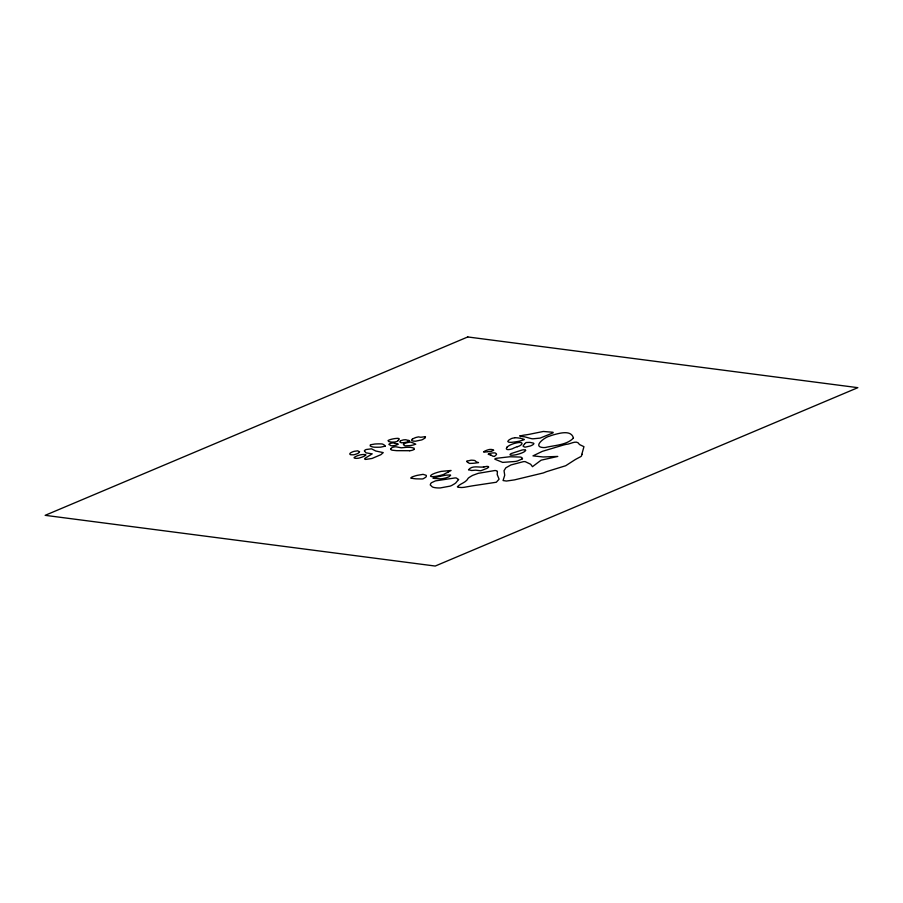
<?xml version="1.0" encoding="UTF-8"?>
<svg xmlns="http://www.w3.org/2000/svg" width="903" height="903" viewBox="0 0 903 903"><rect width="100%" height="100%" fill="white"/><g stroke="black" fill="none" stroke-linecap="round" stroke-linejoin="round"><path stroke-width="1.35" d="M390.604 448.814L392.105 447.516A3.601 0.971 -9.5 0 1 395.932 446.782L401.293 447.809L405.831 447.369A7.664 2.066 -9.5 0 1 407.095 447.29L409.341 447.301A15.994 4.301 -9.5 0 1 411.486 447.47L414.195 448.249L414.037 449.457M398.212 440.45L398.291 440.246A4.391 1.185 -9.5 0 1 398.426 440.054L398.72 439.772A6.671 1.795 -9.5 0 0 399.058 438.644L398.9 438.621A3.352 0.903 -9.5 0 0 397.218 438.35L394.983 438.565A9.561 2.574 -9.5 0 0 390.254 439.58L388.313 440.371A2.89 0.779 -9.5 0 0 388.053 440.596L388.583 441.432A12.405 3.341 -9.5 0 0 391.902 442.109L394.498 442.041A3.341 0.903 -9.5 0 0 397.534 441.183A2.935 0.79 -9.5 0 0 397.918 440.935L398.268 440.292M467.099 461.106L471.027 460.191A13.342 3.589 -9.5 0 1 473.556 460.327L474.233 460.417A5.012 1.343 -9.5 0 1 475.046 460.688L476.412 461.918A7.563 2.032 -9.5 0 0 476.863 462.088L478.545 462.584L475.102 463.104A45.647 12.281 -9.5 0 1 472.811 463.307L470.011 463.42A3.386 0.914 -9.5 0 1 469.379 463.352L467.675 462.359M425.245 437.65L425.46 436.657L421.159 437.221A2.201 0.587 -9.5 0 1 420.584 437.244L419.195 437.007A5.373 1.445 -9.5 0 0 418.45 436.883L415.617 437.549M524.745 443.824L525.839 442.73A23.41 6.298 -9.5 0 1 526.065 442.515L529.892 442.368A32.971 8.872 -9.5 0 0 530.817 442.549L533.38 443.113A5.271 1.422 -9.5 0 1 533.831 443.813L533.233 444.49A10.599 2.856 -9.5 0 1 530.422 445.947L525.614 447.087A2.675 0.722 -9.5 0 1 524.643 447.064L523.209 446.308A10.791 2.901 -9.5 0 1 523.198 445.732L524.496 444.062M506.922 447.199C503.964 451.252 512.193 449.355 513.83 448.012A23.794 6.4 -9.5 0 1 517.317 446.703M400.639 440.743L403.235 439.93A9.707 2.607 -9.5 0 1 405.075 439.761A2.811 0.756 -9.5 0 1 406 439.806L407.321 440.19A6.829 1.84 -9.5 0 0 407.682 440.269L408.088 440.348M412.626 438.982L413.585 438.463A25.397 6.829 -9.5 0 1 414.861 437.876L415.256 437.707M447.753 472.348L451.094 470.463L441.161 471.4A20.927 5.632 -9.5 0 0 434.704 473.307L432.661 474.177A9.436 2.54 -9.5 0 0 430.584 475.904L430.573 476.095A3.33 0.892 -9.5 0 0 430.957 476.434A4.323 1.163 -9.5 0 0 433.248 476.626L434.49 476.513A12.856 3.454 -9.5 0 0 441.714 475.023L442.786 474.73A5.813 1.558 -9.5 0 0 444.129 474.177L444.919 473.725A23.794 6.4 -9.5 0 1 447.775 472.348M408.145 441.691L406.835 442.064A8.804 2.37 -9.5 0 1 404.296 442.56L402.422 442.775A3.104 0.835 -9.5 0 1 401.271 442.73L400.232 442.335A8.759 2.359 -9.5 0 1 399.905 441.68A6.818 1.829 -9.5 0 1 400.627 440.743M517.34 446.714L518.525 446.319A5.813 1.558 -9.5 0 0 519.812 445.766L520.41 445.393A12.856 3.454 -9.5 0 0 521.957 443.159L521.641 442.865A4.323 1.163 -9.5 0 0 519.744 442.504A3.33 0.892 -9.5 0 0 518.333 442.605L517.611 442.718A9.436 2.54 -9.5 0 0 512.486 444.05L510.432 444.908A20.927 5.632 -9.5 0 0 506.978 447.199M438.35 476.728L444.479 475.407A10.791 2.901 -9.5 0 1 446.556 475.113L450.066 475.001A2.675 0.722 -9.5 0 1 450.631 475.181L449.073 476.739A10.599 2.856 -9.5 0 1 445.247 478.071L443.136 478.545A5.271 1.422 -9.5 0 1 440.337 478.827L436.939 478.613A32.971 8.872 -9.5 0 0 435.822 478.522L434.625 478.443M437.639 476.897L434.964 477.529A23.41 6.298 -9.5 0 0 434.32 477.687L432.932 478.138L434.445 478.432M483.455 466.874L484.019 466.772M488.004 451.714L489.471 451.523A24.686 6.637 -9.5 0 1 490.6 451.376L490.803 451.353M491.401 451.286L493.738 450.236A8.217 2.212 -9.5 0 0 491.187 449.434L490.024 449.434A2.111 0.564 -9.5 0 0 488.963 449.581L487.767 449.908A12.969 3.488 -9.5 0 0 484.584 451.218L483.545 452.008L485.758 451.985A24.358 6.547 -9.5 0 0 487.496 451.771M409.702 450.71L398.584 450.676A25.442 6.84 -9.5 0 1 396.327 450.642L392.252 450.202A10.035 2.698 -9.5 0 1 390.627 448.802M514.823 437.752L511.978 438.35A17.315 4.662 -9.5 0 0 508.649 440.269C505.556 442.718 511.572 442.493 513.017 442.154A13.477 3.623 -9.5 0 0 515.15 441.906L515.692 441.827A16.186 4.357 -9.5 0 0 519.812 441.07L524 439.761A2.461 0.666 -9.5 0 0 524.316 439.411L520.692 438.294M397.354 443.926L394.825 443.305M397.489 443.926L398.291 444.118L396.812 444.908A6.208 1.671 -9.5 0 1 394.532 445.495L394.058 445.585A3.352 0.903 -9.5 0 1 390.909 445.676L390.141 445.1A6.513 1.75 -9.5 0 0 389.949 444.987L389.035 444.569A2.224 0.598 -9.5 0 1 389.001 444.231L389.216 444.028A7.596 2.043 -9.5 0 1 389.949 443.542L392.06 443.001A4.301 1.151 -9.5 0 1 394.701 443.271M408.37 440.393L409.364 440.641M489.437 454.649L490.961 455.101M489.099 454.581L488.162 454.232L488.952 453.656A3.115 0.835 -9.5 0 1 490.374 453.261L491.593 453.058A6.524 1.75 -9.5 0 1 493.975 452.9L494.551 452.9A3.465 0.926 -9.5 0 1 495.318 453.013L496.334 453.757A19.471 5.237 -9.5 0 1 496.469 454.615L494.415 456.455L492.417 456.049A22.688 6.107 -9.5 0 0 490.972 455.101M411.102 477.969L411.791 477.089A17.315 4.662 -9.5 0 1 416.994 475.407L423.055 474.346L426.114 475.283A13.477 3.623 -9.5 0 1 426.351 475.836L426.351 475.983A16.186 4.357 -9.5 0 1 425.776 477.213L423.27 478.725A2.461 0.666 -9.5 0 1 422.164 478.974L416.181 478.85A26.334 7.077 -9.5 0 1 410.955 478.026M467.596 462.302L467.528 462.246A11.525 3.104 -9.5 0 1 466.862 461.14M514.924 437.695A26.334 7.077 -9.5 0 1 520.579 438.327M413.946 449.457A3.691 0.993 -9.5 0 1 409.68 450.744M409.465 440.619A2.788 0.745 -9.5 0 1 408.088 441.669M412.445 438.982A7.122 1.919 -9.5 0 0 415.504 441.217L421.814 439.885A16.085 4.323 -9.5 0 0 425.189 437.662M581.995 454.265L581.476 455.981A10.136 2.732 -9.5 0 1 580.539 456.737L576.227 459.04A35.985 9.673 -9.5 0 0 574.195 460.259L565.696 465.734L546.236 471.75A37.655 10.125 -9.5 0 1 543.324 472.946L514.473 479.888L506.436 481.051L503.061 480.543L504.721 475.226L504.032 470.7L505.827 467.81L510.963 464.943L523.288 461.681A4.007 1.072 -9.5 0 1 525.207 461.636L530.648 464.244L532.465 466.682L541.123 460.18L557.783 456.433L543.121 456.974L532.973 455.868L542.376 451.342L563.788 444.931A50.884 13.68 -9.5 0 1 566.294 444.332C570.312 444.389 576.87 439.332 579.331 444.332A15.904 4.278 -9.5 0 0 580.392 444.976L583.948 446.68L582.029 453.577A98.596 26.514 -9.5 0 0 581.995 454.265M365.715 454.965L365.241 455.552A13.376 3.601 -9.5 0 1 361.9 457.189L358.83 458.137A3.217 0.869 -9.5 0 1 358.028 458.261L356.538 458.363A5.283 1.422 -9.5 0 1 354.811 458.193L354.45 458.081A3.635 0.982 -9.5 0 1 354.19 457.471L355.398 456.647A13.613 3.657 -9.5 0 1 357.69 455.665L360.399 454.852A3.996 1.072 -9.5 0 1 361.719 454.638L362.521 454.57A6.107 1.648 -9.5 0 1 364.462 454.559L365.489 454.74A2.416 0.655 -9.5 0 1 365.715 454.965L365.715 455.01M525.614 450.326L525.004 451.218A11.953 3.217 -9.5 0 1 523.142 452.369L522.837 452.516A15.08 4.052 -9.5 0 1 519.507 453.791L517.126 454.48A7.258 1.953 -9.5 0 1 512.723 455.202L511.154 455.191A3.285 0.88 -9.5 0 1 510.082 454.807L510.06 454.548A5.294 1.422 -9.5 0 1 511.143 453.633A4.447 1.196 -9.5 0 1 511.674 453.396L522.126 449.999A3.127 0.847 -9.5 0 1 525.433 450.044L525.614 450.326M359.529 451.76L358.57 452.956A9.899 2.664 -9.5 0 1 357.148 453.746L354.36 454.66A2.912 0.779 -9.5 0 1 353.4 454.819L350.962 454.762A5.373 1.445 -9.5 0 1 350.127 454.469L349.833 454.119A7.563 2.032 -9.5 0 1 350.815 452.753L351.425 452.403A9.64 2.596 -9.5 0 1 354.145 451.331L357.644 450.834L359.529 451.76M403.472 444.581L405.007 445.856L409.939 445.608A16.322 4.391 -9.5 0 0 413.122 445.032L415.764 444.174L413.619 443.159A37.824 10.17 -9.5 0 1 413.01 442.91L410.538 442.075L407.75 442.504A13.624 3.668 -9.5 0 0 405.458 443.147L404.296 443.565A2.167 0.587 -9.5 0 0 403.81 443.836L403.472 444.581M497.406 471.671L497.214 474.617L499.099 479.188L496.3 482.247L473.375 485.701A24.279 6.524 -9.5 0 0 470.971 486.096L464.481 487.259A8.951 2.404 -9.5 0 1 461.286 487.518L458.227 487.27A5.858 1.569 -9.5 0 1 457.415 486.773C460.169 483.489 466.016 482.755 468.205 478.24A26.718 7.19 -9.5 0 1 469.21 477.439L471.31 476.118A46.064 12.382 -9.5 0 1 472.732 475.339L478.24 473.33L494.979 470.508A7.021 1.885 -9.5 0 1 497.248 471.231L497.406 471.671M458.577 479.549L455.699 482.992A70.4 18.929 -9.5 0 1 454.39 483.918L451.76 485.442A12.811 3.443 -9.5 0 1 450.089 486.13L440.179 487.947A15.351 4.131 -9.5 0 1 434.727 487.62L433.779 487.417A18.387 4.944 -9.5 0 1 432.3 486.886L430.246 484.934L430.765 483.455A23.388 6.287 -9.5 0 1 431.6 482.654L435.494 480.87L455.146 477.924A6.265 1.682 -9.5 0 1 456.421 478.037L458.577 479.549M385.186 446.161L380.761 447.143A33.129 8.906 -9.5 0 1 377.33 447.245L374.756 447.199A10.43 2.799 -9.5 0 1 372.725 446.951L371.889 446.714A22.191 5.971 -9.5 0 1 370.151 445.868L370.388 444.795L374.813 444.028A25.465 6.852 -9.5 0 1 379.068 443.858L381.585 443.926A6.321 1.704 -9.5 0 1 382.714 444.129L384.283 445.032A42.001 11.299 -9.5 0 1 384.757 445.45L385.186 446.161M573.439 438.045C566.87 445.145 554.566 445.224 545.389 447.493A7.461 2.009 -9.5 0 1 543.177 447.561C532.014 446.793 544.904 437.029 549.566 436.16A18.037 4.854 -9.5 0 1 551.993 435.291L552.884 435.02A20.069 5.395 -9.5 0 1 555.74 434.23C561.35 432.797 571.441 430.336 573.439 438.045M364.428 450.879L365.986 452.854L372.217 453.859L365.218 458.137L364.564 459.017L365.602 459.446L372.036 458.464L380.84 454.706L383.267 452.617L375.716 450.992L371.494 448.814L366.121 449.525A6.502 1.75 -9.5 0 0 365.264 449.965A5.384 1.445 -9.5 0 0 364.699 450.405L364.428 450.879M468.567 469.707L471.434 470.474A8.962 2.404 -9.5 0 0 472.732 470.407L475.215 470.192A3.115 0.835 -9.5 0 1 475.949 470.203L480.78 470.768L486.751 468.465A13.895 3.736 -9.5 0 0 487.496 468.036A14.911 4.007 -9.5 0 0 487.936 467.754L488.692 467.032L488.162 466.524A3.386 0.914 -9.5 0 0 486.209 466.456C480.588 468.578 472.912 464.435 468.567 469.707M519.925 435.935L522.95 436.68A11.92 3.206 -9.5 0 0 524.304 436.725L530.93 438.531A12.924 3.477 -9.5 0 0 532.905 438.813L540.084 438.113L553.042 432.876A5.52 1.49 -9.5 0 0 553.042 432.277L543.335 431.465L530.829 434.004A12.224 3.285 -9.5 0 1 529.327 434.309L528.323 434.49A19.753 5.316 -9.5 0 1 525.681 434.896A17.247 4.639 -9.5 0 1 524.18 435.077L519.925 435.935M522.115 458.961L517.679 460.902A7.935 2.133 -9.5 0 1 515.297 461.467L502.655 462.392L494.833 459.187A2.585 0.7 -9.5 0 1 494.957 458.893A2.641 0.711 -9.5 0 1 496.108 458.329L509.8 456.76L520.376 457.053A14.053 3.781 -9.5 0 1 521.697 457.505L522.521 458.408A5.294 1.422 -9.5 0 1 522.115 458.961M467.777 336.954L45.15 515.331L435.223 566.046L857.85 387.669L467.777 336.954"/></g></svg>
